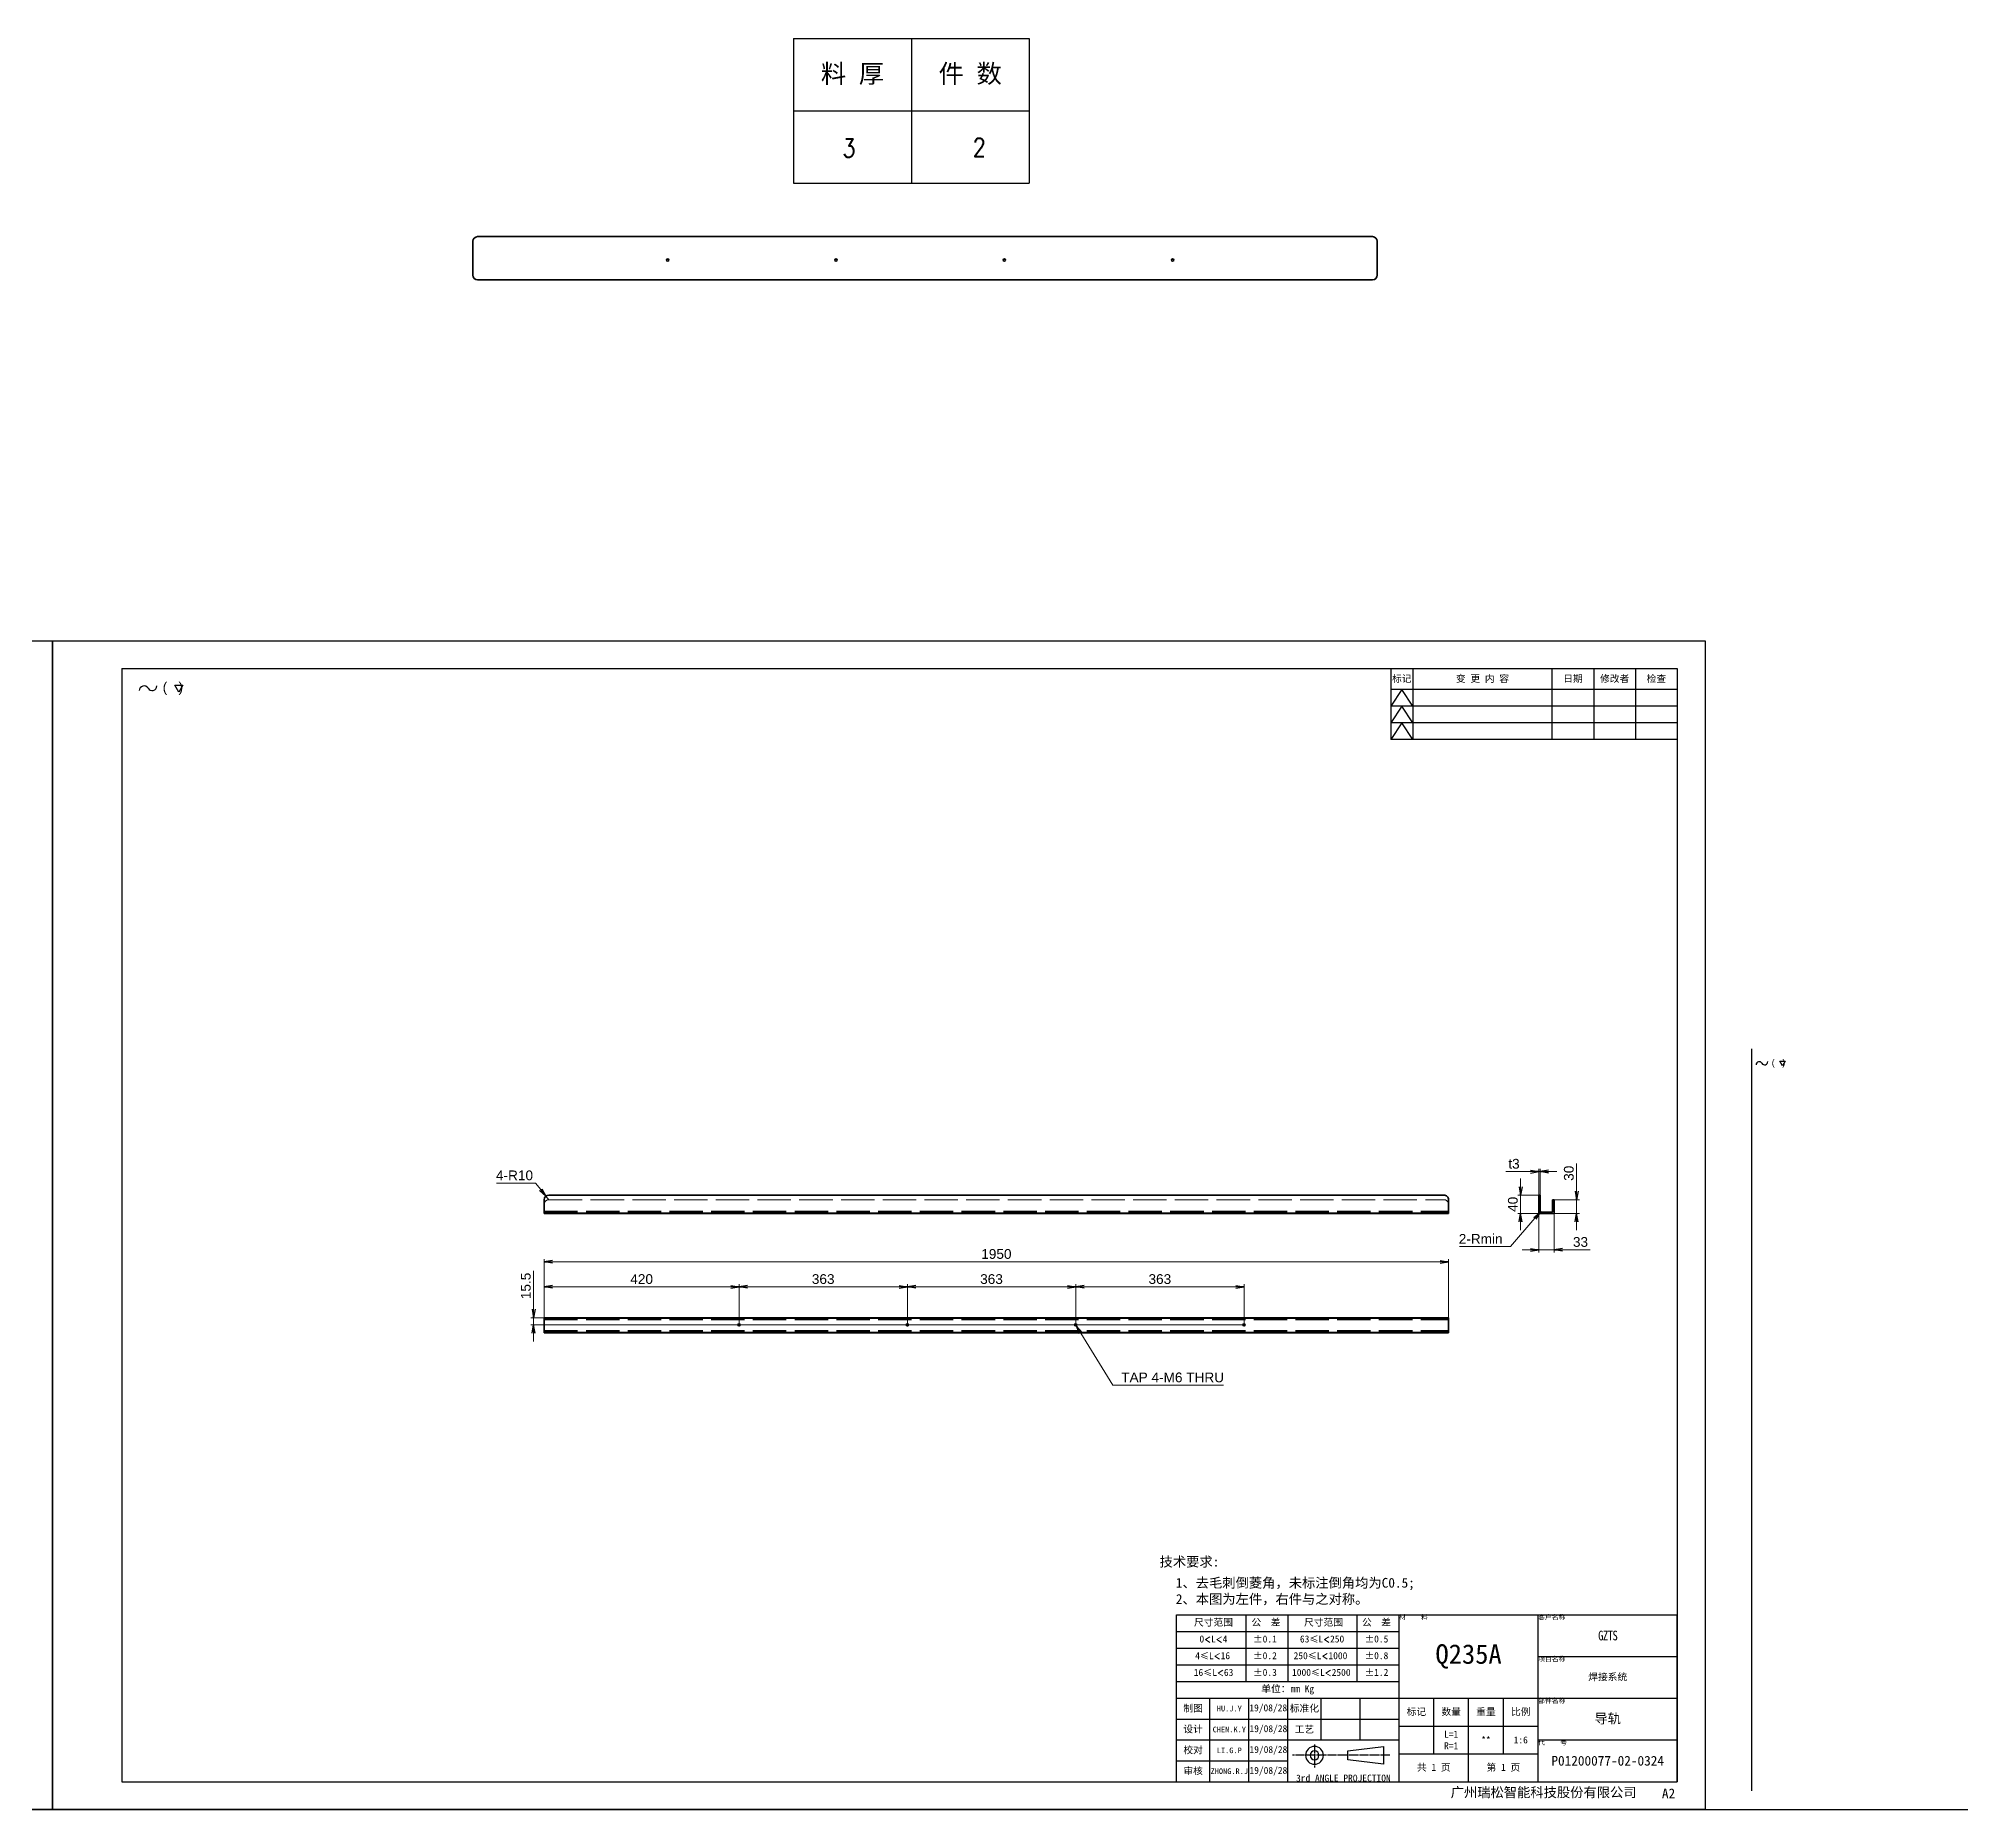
# Model space of a CAD drawing. Header units: millimetres. Extents: x -1727 to 307483, y -92648 to 6637.
# Drawn here: x 30799 to 34946, y 2062 to 5880 of the extents above; entities that cross this region are included whole.
import ezdxf
from ezdxf.enums import TextEntityAlignment as Align

# ---------------------------------------------------------------- set-up
doc = ezdxf.new("R2010")
doc.units = ezdxf.units.MM
for name, pattern in [('CENTER-HOKUTO', [23, 20, -1, 1, -1]), ('DASHDOT', [18.5, 12, -3, 0.5, -3]), ('DASHED', [15, 12, -3]), ('HIDDEN-HOKUTO', [3.8, 2.5, -1.3])]:
    doc.linetypes.add(name, pattern=pattern)
doc.layers.add('A3', color=7, linetype='Continuous', plot=False)
for name, color, linetype in [('AM_7', 2, 'CENTER-HOKUTO'), ('AM_HID', 1, 'HIDDEN-HOKUTO'), ('AM_VIS', 7, 'Continuous'), ('TITLE_FRAME', 7, 'Continuous'), ('WORD_DIM', 253, 'Continuous')]:
    doc.layers.add(name, color=color, linetype=linetype)
doc.layers.add('SOLID LINE', color=7, linetype='Continuous', lineweight=30)
doc.styles.add('DIM', font='txt.shx', dxfattribs={"width": 0.8, "bigfont": 'bigfont.shx'})
doc.styles.get("Standard").update_dxf_attribs({"font": 'arial.ttf'})
doc.dimstyles.new('STANDARD1-6', dxfattribs={"dimscale": 6, "dimtxt": 3.5, "dimasz": 3, "dimexe": 1, "dimexo": 0, "dimgap": 1, "dimtad": 3, "dimdsep": 46, "dimtxsty": 'Standard', "dimblk1": 'OPEN', "dimblk2": 'OPEN', "dimsah": 1, "dimcen": 0, "dimclrd": 256, "dimclre": 256, "dimclrt": 3, "dimazin": 2, "dimtfac": 1, "dimtmove": 0, "dimatfit": 3, "dimldrblk": 'OPEN', "dimfxl": 0, "dimtolj": 1, "dimlwd": 13, "dimlwe": 13, "dimarcsym": 0})
doc.dimstyles.new('STANDARD1-6$3', dxfattribs={"dimscale": 6, "dimtxt": 3.5, "dimasz": 3, "dimexe": 1, "dimexo": 0, "dimgap": 1, "dimtad": 3, "dimtih": 1, "dimtoh": 1, "dimdsep": 46, "dimtxsty": 'Standard', "dimblk1": 'OPEN', "dimblk2": 'OPEN', "dimsah": 1, "dimcen": 0, "dimclrd": 256, "dimclre": 256, "dimclrt": 3, "dimazin": 2, "dimtfac": 1, "dimtmove": 0, "dimatfit": 3, "dimldrblk": 'OPEN', "dimfxl": 0, "dimtolj": 1, "dimlwd": 13, "dimlwe": 13, "dimarcsym": 0})
doc.dimstyles.new('STANDARD1-6$4', dxfattribs={"dimscale": 6, "dimtxt": 3.5, "dimasz": 3, "dimexe": 1, "dimexo": 0, "dimgap": 1, "dimtad": 3, "dimtoh": 1, "dimdsep": 46, "dimtxsty": 'Standard', "dimblk1": 'OPEN', "dimblk2": 'OPEN', "dimsah": 1, "dimcen": 0, "dimclrd": 256, "dimclre": 256, "dimclrt": 3, "dimazin": 2, "dimtfac": 1, "dimtmove": 0, "dimatfit": 3, "dimldrblk": 'OPEN', "dimfxl": 0, "dimtolj": 1, "dimlwd": 13, "dimlwe": 13, "dimarcsym": 0})

# ---------------------------------------------------------------- blocks, each defined once
blk = doc.blocks.new('shiage0')
at = {"layer": 'WORD_DIM', "color": 3, "linetype": 'Continuous'}
for centre, start, end in [((1.69, 0), 30, 180), ((4.61, 1.69), 210, 0)]:
    blk.add_arc(centre, 1.69, start, end, dxfattribs=at)
blk = doc.blocks.new('12')
at = {"layer": 'TITLE_FRAME', "color": 3, "linetype": 'Continuous'}
blk.add_lwpolyline([(20.46, 3.03), (19.01, 5.53), (21.9, 5.53)], close=True, dxfattribs=at)
blk.add_blockref('shiage0', (6.23, 3.56), dxfattribs=at)
blk.add_text('(   )', height=3.5, dxfattribs=at).set_placement((14.64, 3.08))
blk = doc.blocks.new('_OPEN')
at = {"color": 0}
for p, q in [((-1, 0.17), (0, 0)), ((-1, -0.17), (0, 0)), ((0, 0), (-1, 0))]:
    blk.add_line(p, q, dxfattribs=at)
blk = doc.blocks.new('*D429')
at = {"layer": 'DEFPOINTS', "color": 0, "linetype": 'Continuous', "ltscale": 5, "transparency": 16777216}
for p in [(33839.6, 3242.6), (31889.6, 3122.2), (33839.6, 3122.2)]:
    blk.add_point(p, dxfattribs=at)
at = {"layer": 'WORD_DIM', "linetype": 'ByBlock', "lineweight": 13, "ltscale": 5, "transparency": 16777216}
for p, q in [((31889.6, 3122.2), (31889.6, 3248.6)), ((31907.6, 3242.6), (33821.6, 3242.6)), ((33839.6, 3122.2), (33839.6, 3248.6))]:
    blk.add_line(p, q, dxfattribs=at)
at = {"layer": 'WORD_DIM', "linetype": 'Continuous', "lineweight": 13, "ltscale": 5, "transparency": 16777216, "xscale": 18, "yscale": 18, "zscale": 18, "rotation": 180}
blk.add_blockref('_OPEN', (31889.6, 3242.6), dxfattribs=at)
at = {"layer": 'WORD_DIM', "linetype": 'Continuous', "lineweight": 13, "ltscale": 5, "transparency": 16777216, "xscale": 18, "yscale": 18, "zscale": 18}
blk.add_blockref('_OPEN', (33839.6, 3242.6), dxfattribs=at)
at = {"layer": 'WORD_DIM', "color": 3, "linetype": 'Continuous', "ltscale": 5, "transparency": 16777216, "insert": (32864.6, 3259.4), "char_height": 21, "attachment_point": 5}
blk.add_mtext('\\A1;1950', dxfattribs=at)
blk = doc.blocks.new('*D430')
at = {"layer": 'DEFPOINTS', "color": 0, "linetype": 'Continuous', "ltscale": 5, "transparency": 16777216}
for p in [(32309.6, 3188.6), (31889.6, 3122.2), (32309.6, 3109.9)]:
    blk.add_point(p, dxfattribs=at)
at = {"layer": 'WORD_DIM', "linetype": 'ByBlock', "lineweight": 13, "ltscale": 5, "transparency": 16777216}
for p, q in [((31889.6, 3122.2), (31889.6, 3194.6)), ((32309.6, 3109.9), (32309.6, 3194.6)), ((31907.6, 3188.6), (32291.6, 3188.6))]:
    blk.add_line(p, q, dxfattribs=at)
at = {"layer": 'WORD_DIM', "linetype": 'Continuous', "lineweight": 13, "ltscale": 5, "transparency": 16777216, "xscale": 18, "yscale": 18, "zscale": 18, "rotation": 180}
blk.add_blockref('_OPEN', (31889.6, 3188.6), dxfattribs=at)
at = {"layer": 'WORD_DIM', "linetype": 'Continuous', "lineweight": 13, "ltscale": 5, "transparency": 16777216, "xscale": 18, "yscale": 18, "zscale": 18}
blk.add_blockref('_OPEN', (32309.6, 3188.6), dxfattribs=at)
at = {"layer": 'WORD_DIM', "color": 3, "linetype": 'Continuous', "ltscale": 5, "transparency": 16777216, "insert": (32099.6, 3205.3), "char_height": 21, "attachment_point": 5}
blk.add_mtext('\\A1;420', dxfattribs=at)
blk = doc.blocks.new('*D431')
at = {"layer": 'DEFPOINTS', "color": 0, "linetype": 'Continuous', "ltscale": 5, "transparency": 16777216}
for p in [(32672.6, 3188.6), (32309.6, 3109.9), (32672.6, 3109.9)]:
    blk.add_point(p, dxfattribs=at)
at = {"layer": 'WORD_DIM', "linetype": 'ByBlock', "lineweight": 13, "ltscale": 5, "transparency": 16777216}
for p, q in [((32309.6, 3109.9), (32309.6, 3194.6)), ((32672.6, 3109.9), (32672.6, 3194.6)), ((32327.6, 3188.6), (32654.6, 3188.6))]:
    blk.add_line(p, q, dxfattribs=at)
at = {"layer": 'WORD_DIM', "linetype": 'Continuous', "lineweight": 13, "ltscale": 5, "transparency": 16777216, "xscale": 18, "yscale": 18, "zscale": 18, "rotation": 180}
blk.add_blockref('_OPEN', (32309.6, 3188.6), dxfattribs=at)
at = {"layer": 'WORD_DIM', "linetype": 'Continuous', "lineweight": 13, "ltscale": 5, "transparency": 16777216, "xscale": 18, "yscale": 18, "zscale": 18}
blk.add_blockref('_OPEN', (32672.6, 3188.6), dxfattribs=at)
at = {"layer": 'WORD_DIM', "color": 3, "linetype": 'Continuous', "ltscale": 5, "transparency": 16777216, "insert": (32491.1, 3205.3), "char_height": 21, "attachment_point": 5}
blk.add_mtext('\\A1;363', dxfattribs=at)
blk = doc.blocks.new('*D432')
at = {"layer": 'DEFPOINTS', "color": 0, "linetype": 'Continuous', "ltscale": 5, "transparency": 16777216}
for p in [(33035.6, 3188.6), (32672.6, 3109.9), (33035.6, 3109.9)]:
    blk.add_point(p, dxfattribs=at)
at = {"layer": 'WORD_DIM', "linetype": 'ByBlock', "lineweight": 13, "ltscale": 5, "transparency": 16777216}
for p, q in [((32672.6, 3109.9), (32672.6, 3194.6)), ((33035.6, 3109.9), (33035.6, 3194.6)), ((32690.6, 3188.6), (33017.6, 3188.6))]:
    blk.add_line(p, q, dxfattribs=at)
at = {"layer": 'WORD_DIM', "linetype": 'Continuous', "lineweight": 13, "ltscale": 5, "transparency": 16777216, "xscale": 18, "yscale": 18, "zscale": 18, "rotation": 180}
blk.add_blockref('_OPEN', (32672.6, 3188.6), dxfattribs=at)
at = {"layer": 'WORD_DIM', "linetype": 'Continuous', "lineweight": 13, "ltscale": 5, "transparency": 16777216, "xscale": 18, "yscale": 18, "zscale": 18}
blk.add_blockref('_OPEN', (33035.6, 3188.6), dxfattribs=at)
at = {"layer": 'WORD_DIM', "color": 3, "linetype": 'Continuous', "ltscale": 5, "transparency": 16777216, "insert": (32854.1, 3205.3), "char_height": 21, "attachment_point": 5}
blk.add_mtext('\\A1;363', dxfattribs=at)
blk = doc.blocks.new('*D433')
at = {"layer": 'DEFPOINTS', "color": 0, "linetype": 'Continuous', "ltscale": 5, "transparency": 16777216}
for p in [(33398.6, 3188.6), (33035.6, 3109.9), (33398.6, 3109.9)]:
    blk.add_point(p, dxfattribs=at)
at = {"layer": 'WORD_DIM', "linetype": 'ByBlock', "lineweight": 13, "ltscale": 5, "transparency": 16777216}
for p, q in [((33035.6, 3109.9), (33035.6, 3194.6)), ((33398.6, 3109.9), (33398.6, 3194.6)), ((33053.6, 3188.6), (33380.6, 3188.6))]:
    blk.add_line(p, q, dxfattribs=at)
at = {"layer": 'WORD_DIM', "linetype": 'Continuous', "lineweight": 13, "ltscale": 5, "transparency": 16777216, "xscale": 18, "yscale": 18, "zscale": 18, "rotation": 180}
blk.add_blockref('_OPEN', (33035.6, 3188.6), dxfattribs=at)
at = {"layer": 'WORD_DIM', "linetype": 'Continuous', "lineweight": 13, "ltscale": 5, "transparency": 16777216, "xscale": 18, "yscale": 18, "zscale": 18}
blk.add_blockref('_OPEN', (33398.6, 3188.6), dxfattribs=at)
at = {"layer": 'WORD_DIM', "color": 3, "linetype": 'Continuous', "ltscale": 5, "transparency": 16777216, "insert": (33217.1, 3205.3), "char_height": 21, "attachment_point": 5}
blk.add_mtext('\\A1;363', dxfattribs=at)
blk = doc.blocks.new('*D434')
at = {"layer": 'DEFPOINTS', "color": 0, "linetype": 'Continuous', "ltscale": 5, "transparency": 16777216}
for p in [(31866.7, 3122.2), (31889.6, 3122.2), (33395.4, 3106.7)]:
    blk.add_point(p, dxfattribs=at)
at = {"layer": 'WORD_DIM', "linetype": 'ByBlock', "lineweight": 13, "ltscale": 5, "transparency": 16777216}
for p, q in [((31866.7, 3140.2), (31866.7, 3222.9)), ((31889.6, 3122.2), (31860.7, 3122.2)), ((31866.7, 3106.7), (31866.7, 3122.2)), ((33395.4, 3106.7), (31860.7, 3106.7)), ((31866.7, 3088.7), (31866.7, 3070.7))]:
    blk.add_line(p, q, dxfattribs=at)
at = {"layer": 'WORD_DIM', "linetype": 'Continuous', "lineweight": 13, "ltscale": 5, "transparency": 16777216, "xscale": 18, "yscale": 18, "zscale": 18}
for p, rotation in [((31866.7, 3122.2), 270), ((31866.7, 3106.7), 90)]:
    blk.add_blockref('_OPEN', p, dxfattribs=dict(at, rotation=rotation))
at = {"layer": 'WORD_DIM', "color": 3, "linetype": 'Continuous', "ltscale": 5, "transparency": 16777216, "insert": (31849.9, 3190.6), "char_height": 21, "attachment_point": 5, "rotation": 90}
blk.add_mtext('\\A1;15.5', dxfattribs=at)
blk = doc.blocks.new('*D435')
at = {"layer": 'DEFPOINTS', "color": 0, "linetype": 'Continuous', "ltscale": 5, "transparency": 16777216}
for p in [(34034.1, 3353.5), (34067.1, 3355.4), (34067.1, 3268.6)]:
    blk.add_point(p, dxfattribs=at)
at = {"layer": 'WORD_DIM', "linetype": 'ByBlock', "lineweight": 13, "ltscale": 5, "transparency": 16777216}
for p, q in [((34034.1, 3353.5), (34034.1, 3262.6)), ((34067.1, 3355.4), (34067.1, 3262.6)), ((34016.1, 3268.6), (33998.1, 3268.6)), ((34034.1, 3268.6), (34067.1, 3268.6)), ((34085.1, 3268.6), (34145.2, 3268.6))]:
    blk.add_line(p, q, dxfattribs=at)
at = {"layer": 'WORD_DIM', "linetype": 'Continuous', "lineweight": 13, "ltscale": 5, "transparency": 16777216, "xscale": 18, "yscale": 18, "zscale": 18}
blk.add_blockref('_OPEN', (34034.1, 3268.6), dxfattribs=at)
at = {"layer": 'WORD_DIM', "linetype": 'Continuous', "lineweight": 13, "ltscale": 5, "transparency": 16777216, "xscale": 18, "yscale": 18, "zscale": 18, "rotation": 180}
blk.add_blockref('_OPEN', (34067.1, 3268.6), dxfattribs=at)
at = {"layer": 'WORD_DIM', "color": 3, "linetype": 'Continuous', "ltscale": 5, "transparency": 16777216, "insert": (34124.2, 3285.3), "char_height": 21, "attachment_point": 5}
blk.add_mtext('\\A1;33', dxfattribs=at)
blk = doc.blocks.new('*D436')
at = {"layer": 'DEFPOINTS', "color": 0, "linetype": 'Continuous', "ltscale": 5, "transparency": 16777216}
for p in [(34067.1, 3376.6), (34115.9, 3376.6), (34061, 3346.6)]:
    blk.add_point(p, dxfattribs=at)
at = {"layer": 'WORD_DIM', "linetype": 'ByBlock', "lineweight": 13, "ltscale": 5, "transparency": 16777216}
for p, q in [((34115.9, 3394.6), (34115.9, 3454.5)), ((34067.1, 3376.6), (34121.9, 3376.6)), ((34115.9, 3346.6), (34115.9, 3376.6)), ((34061, 3346.6), (34121.9, 3346.6)), ((34115.9, 3328.6), (34115.9, 3310.6))]:
    blk.add_line(p, q, dxfattribs=at)
at = {"layer": 'WORD_DIM', "linetype": 'Continuous', "lineweight": 13, "ltscale": 5, "transparency": 16777216, "xscale": 18, "yscale": 18, "zscale": 18}
for p, rotation in [((34115.9, 3376.6), 270), ((34115.9, 3346.6), 90)]:
    blk.add_blockref('_OPEN', p, dxfattribs=dict(at, rotation=rotation))
at = {"layer": 'WORD_DIM', "color": 3, "linetype": 'Continuous', "ltscale": 5, "transparency": 16777216, "insert": (34099.1, 3433.6), "char_height": 21, "attachment_point": 5, "rotation": 90}
blk.add_mtext('\\A1;30', dxfattribs=at)
blk = doc.blocks.new('*D437')
at = {"layer": 'DEFPOINTS', "color": 0, "linetype": 'Continuous', "ltscale": 5, "transparency": 16777216}
for p in [(33995.1, 3386.6), (34037.1, 3386.6), (34040.3, 3346.6)]:
    blk.add_point(p, dxfattribs=at)
at = {"layer": 'WORD_DIM', "linetype": 'ByBlock', "lineweight": 13, "ltscale": 5, "transparency": 16777216}
for p, q in [((33995.1, 3404.6), (33995.1, 3422.6)), ((34037.1, 3386.6), (33989.1, 3386.6)), ((33995.1, 3346.6), (33995.1, 3386.6)), ((34040.3, 3346.6), (33989.1, 3346.6)), ((33995.1, 3328.6), (33995.1, 3310.6))]:
    blk.add_line(p, q, dxfattribs=at)
at = {"layer": 'WORD_DIM', "linetype": 'Continuous', "lineweight": 13, "ltscale": 5, "transparency": 16777216, "xscale": 18, "yscale": 18, "zscale": 18}
for p, rotation in [((33995.1, 3386.6), 270), ((33995.1, 3346.6), 90)]:
    blk.add_blockref('_OPEN', p, dxfattribs=dict(at, rotation=rotation))
at = {"layer": 'WORD_DIM', "color": 3, "linetype": 'Continuous', "ltscale": 5, "transparency": 16777216, "insert": (33978.4, 3366.6), "char_height": 21, "attachment_point": 5, "rotation": 90}
blk.add_mtext('\\A1;40', dxfattribs=at)
blk = doc.blocks.new('*D438')
at = {"layer": 'DEFPOINTS', "color": 0, "linetype": 'Continuous', "ltscale": 5, "transparency": 16777216}
for p in [(34037.8, 3350), (34039.1, 3351.6)]:
    blk.add_point(p, dxfattribs=at)
at = {"layer": 'WORD_DIM', "linetype": 'ByBlock', "lineweight": 13, "ltscale": 5, "transparency": 16777216}
for p, q in [((33973.4, 3275.6), (34026, 3336.4)), ((34039.1, 3351.6), (34037.8, 3350)), ((33863.1, 3275.6), (33973.4, 3275.6))]:
    blk.add_line(p, q, dxfattribs=at)
at = {"layer": 'WORD_DIM', "linetype": 'Continuous', "lineweight": 13, "ltscale": 5, "transparency": 16777216, "xscale": 18, "yscale": 18, "zscale": 18, "rotation": 49.13611662133243}
blk.add_blockref('_OPEN', (34037.8, 3350), dxfattribs=at)
at = {"layer": 'WORD_DIM', "color": 3, "linetype": 'Continuous', "ltscale": 5, "transparency": 16777216, "insert": (33908.9, 3292.1), "char_height": 21, "attachment_point": 5}
blk.add_mtext('\\A1;2-Rmin', dxfattribs=at)
blk = doc.blocks.new('*D439')
at = {"layer": 'DEFPOINTS', "color": 0, "linetype": 'Continuous', "ltscale": 5, "transparency": 16777216}
for p in [(34034.1, 3437.1), (34034.1, 3386.6), (34037.1, 3386.6)]:
    blk.add_point(p, dxfattribs=at)
at = {"layer": 'WORD_DIM', "linetype": 'ByBlock', "lineweight": 13, "ltscale": 5, "transparency": 16777216}
for p, q in [((34034.1, 3386.6), (34034.1, 3443.1)), ((34037.1, 3386.6), (34037.1, 3443.1)), ((34016.1, 3437.1), (33963.5, 3437.1)), ((34037.1, 3437.1), (34034.1, 3437.1)), ((34055.1, 3437.1), (34073.1, 3437.1))]:
    blk.add_line(p, q, dxfattribs=at)
at = {"layer": 'WORD_DIM', "linetype": 'Continuous', "lineweight": 13, "ltscale": 5, "transparency": 16777216, "xscale": 18, "yscale": 18, "zscale": 18}
blk.add_blockref('_OPEN', (34034.1, 3437.1), dxfattribs=at)
at = {"layer": 'WORD_DIM', "linetype": 'Continuous', "lineweight": 13, "ltscale": 5, "transparency": 16777216, "xscale": 18, "yscale": 18, "zscale": 18, "rotation": 180}
blk.add_blockref('_OPEN', (34037.1, 3437.1), dxfattribs=at)
at = {"layer": 'WORD_DIM', "color": 3, "linetype": 'Continuous', "ltscale": 5, "transparency": 16777216, "insert": (33980.8, 3453.9), "char_height": 21, "attachment_point": 5}
blk.add_mtext('\\A1;t3', dxfattribs=at)
blk = doc.blocks.new('*D440')
at = {"layer": 'DEFPOINTS', "color": 0, "linetype": 'Continuous', "ltscale": 5, "transparency": 16777216}
for p in [(31893.3, 3384.3), (31899.6, 3376.6)]:
    blk.add_point(p, dxfattribs=at)
at = {"layer": 'WORD_DIM', "linetype": 'ByBlock', "lineweight": 13, "ltscale": 5, "transparency": 16777216}
for p, q in [((31786.3, 3412.1), (31870.5, 3412.1)), ((31870.5, 3412.1), (31881.9, 3398.2)), ((31899.6, 3376.6), (31893.3, 3384.3))]:
    blk.add_line(p, q, dxfattribs=at)
at = {"layer": 'WORD_DIM', "linetype": 'Continuous', "lineweight": 13, "ltscale": 5, "transparency": 16777216, "xscale": 18, "yscale": 18, "zscale": 18, "rotation": 309.3141497884891}
blk.add_blockref('_OPEN', (31893.3, 3384.3), dxfattribs=at)
at = {"layer": 'WORD_DIM', "color": 3, "linetype": 'Continuous', "ltscale": 5, "transparency": 16777216, "insert": (31825.4, 3428.9), "char_height": 21, "attachment_point": 5}
blk.add_mtext('\\A1;4-R10', dxfattribs=at)
blk = doc.blocks.new('*D442')
at = {"layer": 'DEFPOINTS', "color": 0, "linetype": 'Continuous', "ltscale": 5, "transparency": 16777216}
for p in [(33034, 3109.3), (33037.2, 3104.1)]:
    blk.add_point(p, dxfattribs=at)
at = {"layer": 'WORD_DIM', "lineweight": 13, "ltscale": 5, "transparency": 16777216}
for p, q in [((33115.6, 2976.5), (33046.6, 3088.8)), ((33354, 2976.5), (33115.6, 2976.5))]:
    blk.add_line(p, q, dxfattribs=at)
at = {"layer": 'WORD_DIM', "linetype": 'Continuous', "lineweight": 13, "ltscale": 5, "transparency": 16777216, "xscale": 18, "yscale": 18, "zscale": 18, "rotation": 121.5730656322701}
blk.add_blockref('_OPEN', (33037.2, 3104.1), dxfattribs=at)
at = {"layer": 'WORD_DIM', "color": 3, "linetype": 'Continuous', "ltscale": 5, "transparency": 16777216, "insert": (33244.7, 2993.3), "char_height": 21, "attachment_point": 5}
blk.add_mtext('\\A1;TAP 4-M6 THRU', dxfattribs=at)
blk = doc.blocks.new('*T16')
at = {"color": 0, "linetype": 'ByBlock', "lineweight": -2, "transparency": 16777216}
for p, q in [((0, 0), (127, 0)), ((0, 0), (0, -78)), ((63.5, 0), (63.5, -78)), ((127, 0), (127, -78)), ((0, -39), (127, -39)), ((0, -78), (127, -78))]:
    blk.add_line(p, q, dxfattribs=at)
at = {"color": 0, "transparency": 16777216, "char_height": 10, "width": 60.5, "attachment_point": 5}
for s, insert in [('{\\fSimSun|b0|i0|c134|p2;料 厚}', (31.75, -19.5)), ('{\\fSimSun|b0|i0|c134|p2;件 数}', (95.25, -19.5))]:
    blk.add_mtext(s, dxfattribs=dict(at, insert=insert))
blk = doc.blocks.new('拆图参数')
blk.add_blockref('*T16', (-63.5, 78))
at = {"style": 'DIM', "width": 0.8}
blk.add_attdef('6', text='', height=10, dxfattribs=at).set_placement((-37.1, 18.9), align=Align.MIDDLE_LEFT)
blk.add_attdef('1', text='', height=10, dxfattribs=at).set_placement((36.6, 19.3), align=Align.MIDDLE_CENTER)

msp = doc.modelspace()

# ---------------------------------------------------------------- linework, layer by layer
msp.add_line((948.78877, 2061.71112), (37575.47155, 2061.71112))
at = {"layer": 'A3', "linetype": 'Continuous'}
for points in [[(27264.85193, 4581.71089), (30828.85193, 4581.71089), (30828.85193, 2061.71089), (27264.85193, 2061.71089)], [(30828.85193, 4581.71089), (34392.85193, 4581.71089), (34392.85193, 2061.71089), (30828.85193, 2061.71089)]]:
    msp.add_lwpolyline(points, close=True, dxfattribs=at)
at = {"layer": 'AM_7', "linetype": 'DASHDOT', "lineweight": 13, "ltscale": 6}
for p, q in [((34033.82945, 3376.55405), (34037.42906, 3376.55405)), ((34063.82945, 3366.55405), (34067.42906, 3366.55405)), ((32309.60655, 3349.8541), (32309.60655, 3346.2535)), ((32672.60655, 3349.8541), (32672.60655, 3346.2535)), ((33035.60655, 3349.8541), (33035.60655, 3346.2535)), ((33398.60655, 3349.8541), (33398.60655, 3346.2535)), ((34049.62925, 3349.8541), (34049.62925, 3346.2535)), ((31899.60655, 3122.50005), (31899.60655, 3118.89945)), ((33829.60655, 3122.50005), (33829.60655, 3118.89945)), ((31899.60655, 3092.50005), (31899.60655, 3088.89945)), ((32312.80259, 3106.7), (32306.4105, 3106.7)), ((32309.60655, 3109.89605), (32309.60655, 3103.50396)), ((32675.80259, 3106.7), (32669.4105, 3106.7)), ((32672.60655, 3109.89605), (32672.60655, 3103.50396)), ((33038.80259, 3106.7), (33032.4105, 3106.7)), ((33035.60655, 3109.89605), (33035.60655, 3103.50396)), ((33401.80259, 3106.7), (33395.4105, 3106.7)), ((33398.60655, 3109.89605), (33398.60655, 3103.50396)), ((33829.60655, 3092.50005), (33829.60655, 3088.89945))]:
    msp.add_line(p, q, dxfattribs=at)
at = {"layer": 'AM_7', "color": 2, "linetype": 'CENTER-HOKUTO'}
for p, q in [((33550.65884, 2202.2214), (33550.65884, 2152.6086)), ((33713.29244, 2178.6054), (33503.24444, 2178.6054))]:
    msp.add_line(p, q, dxfattribs=at)
at = {"layer": 'AM_HID', "linetype": 'DASHED', "lineweight": 13, "ltscale": 6}
for p, q in [((31899.60655, 3376.55405), (33829.60655, 3376.55405)), ((34034.12925, 3376.55405), (34037.12925, 3376.55405)), ((34064.12925, 3366.55405), (34067.12925, 3366.55405)), ((31889.60655, 3351.55405), (33839.60655, 3351.55405)), ((31889.60655, 3351.55405), (33839.60655, 3351.55405)), ((31889.60655, 3349.55405), (33839.60655, 3349.55405)), ((31889.60655, 3348.55405), (33839.60655, 3348.55405)), ((32307.14805, 3349.55405), (32307.14805, 3346.55405)), ((32312.06504, 3349.55405), (32312.06504, 3346.55405)), ((32670.14805, 3349.55405), (32670.14805, 3346.55405)), ((32675.06504, 3349.55405), (32675.06504, 3346.55405)), ((33033.14805, 3349.55405), (33033.14805, 3346.55405)), ((33038.06504, 3349.55405), (33038.06504, 3346.55405)), ((33396.14805, 3349.55405), (33396.14805, 3346.55405)), ((33401.06504, 3349.55405), (33401.06504, 3346.55405)), ((34047.17075, 3349.55405), (34047.17075, 3346.55405)), ((34047.17075, 3349.55405), (34047.17075, 3346.55405)), ((34047.17075, 3349.55405), (34047.17075, 3346.55405)), ((34047.17075, 3349.55405), (34047.17075, 3346.55405)), ((34052.08775, 3349.55405), (34052.08775, 3346.55405)), ((34052.08775, 3349.55405), (34052.08775, 3346.55405)), ((34052.08775, 3349.55405), (34052.08775, 3346.55405)), ((34052.08775, 3349.55405), (34052.08775, 3346.55405)), ((31889.60655, 3119.2), (33839.60655, 3119.2)), ((31889.60655, 3117.2), (33839.60655, 3117.2)), ((31899.60655, 3122.2), (31899.60655, 3119.2)), ((33829.60655, 3122.2), (33829.60655, 3119.2)), ((31889.60655, 3094.2), (33839.60655, 3094.2)), ((31889.60655, 3092.2), (33839.60655, 3092.2)), ((31899.60655, 3092.2), (31899.60655, 3089.2)), ((33829.60655, 3092.2), (33829.60655, 3089.2))]:
    msp.add_line(p, q, dxfattribs=at)
for centre, start, end in [((31899.60655, 3366.55405), 90.0000025, 179.99999499), ((33829.60655, 3366.55405), 0.11578571, 90.0000025)]:
    msp.add_arc(centre, 10, start, end, dxfattribs=at)
at = {"layer": 'AM_VIS', "color": 7, "lineweight": 35, "ltscale": 6}
for p, q in [((31735.72277, 5415.94694), (31735.72277, 5442.94694)), ((31745.72277, 5452.94694), (33675.72277, 5452.94694)), ((33685.72277, 5415.94694), (33685.72277, 5442.94694)), ((31735.72277, 5386.94694), (31735.72277, 5415.94694)), ((33685.72277, 5415.94694), (33685.72277, 5386.94694)), ((31735.72277, 5369.94694), (31735.72277, 5386.94694)), ((31745.72277, 5359.94694), (33675.72277, 5359.94694)), ((33685.72277, 5369.94694), (33685.72277, 5386.94694)), ((31889.60655, 3376.55405), (31889.60655, 3348.55405)), ((31899.60655, 3386.55405), (33829.60655, 3386.55405)), ((33839.60655, 3348.55405), (33839.60655, 3376.55405)), ((34034.12925, 3376.55405), (34034.12925, 3386.55405)), ((34034.12925, 3386.55405), (34037.12925, 3386.55405)), ((34034.12925, 3348.55405), (34034.12925, 3376.55405)), ((34037.12925, 3376.55405), (34037.12925, 3386.55405)), ((34037.12925, 3351.55405), (34037.12925, 3376.55405)), ((34064.12925, 3366.55405), (34064.12925, 3376.55405)), ((34064.12925, 3376.55405), (34067.12925, 3376.55405)), ((34064.12925, 3351.55405), (34064.12925, 3366.55405)), ((34067.12925, 3366.55405), (34067.12925, 3376.55405)), ((34067.12925, 3348.55405), (34067.12925, 3366.55405)), ((31889.60655, 3346.55405), (31889.60655, 3348.55405)), ((31889.60655, 3346.55405), (33839.60655, 3346.55405)), ((33839.60655, 3346.55405), (33839.60655, 3348.55405)), ((34036.12925, 3346.55405), (34065.12925, 3346.55405)), ((34039.12925, 3349.55405), (34062.12925, 3349.55405)), ((31889.60655, 3120.2), (31889.60655, 3122.2)), ((31889.60655, 3122.2), (33839.60655, 3122.2)), ((31889.60655, 3091.2), (31889.60655, 3120.2)), ((33839.60655, 3120.2), (33839.60655, 3122.2)), ((33839.60655, 3120.2), (33839.60655, 3091.2)), ((31889.60655, 3089.2), (31889.60655, 3091.2)), ((31889.60655, 3089.2), (33839.60655, 3089.2)), ((33839.60655, 3089.2), (33839.60655, 3091.2))]:
    msp.add_line(p, q, dxfattribs=at)
at = {"layer": 'AM_VIS', "linetype": 'Continuous'}
for p, q in [((30978.85193, 4521.71089), (30978.85193, 2121.71089)), ((30978.85193, 4521.71089), (34332.85193, 4521.71089)), ((34332.85193, 4521.71089), (34332.85193, 2121.71089)), ((34492.85193, 3701.71089), (34492.85193, 2101.71089)), ((30978.85193, 2121.71089), (34332.85193, 2121.71089))]:
    msp.add_line(p, q, dxfattribs=at)
at = {"layer": 'AM_VIS', "color": 7, "lineweight": 13, "ltscale": 6}
for p, q in [((34034.12925, 3376.55405), (34037.12925, 3376.55405)), ((34064.12925, 3366.55405), (34067.12925, 3366.55405)), ((31889.60655, 3348.55405), (33839.60655, 3348.55405)), ((31889.60655, 3120.2), (33839.60655, 3120.2)), ((31889.60655, 3091.2), (33839.60655, 3091.2))]:
    msp.add_line(p, q, dxfattribs=at)
at = {"layer": 'AM_VIS', "color": 7, "lineweight": 35, "ltscale": 6}
for centre in [(32155.72277, 5402.44694), (32518.72277, 5402.44694), (32881.72277, 5402.44694), (33244.72277, 5402.44694), (32309.60655, 3106.7), (32672.60655, 3106.7), (33035.60655, 3106.7), (33398.60655, 3106.7)]:
    msp.add_circle(centre, 2.4585, dxfattribs=at)
for centre, radius, start, end in [((31745.72277, 5442.94694), 10, 90, 180), ((33675.72277, 5442.94694), 10, 0, 90), ((31745.72277, 5369.94694), 10, 180, 270), ((33675.72277, 5369.94694), 10, 270, 0), ((31899.60655, 3376.55405), 10, 90.0000025, 179.99999499), ((33829.60655, 3376.55405), 10, 360, 90.0000025), ((33829.60655, 3366.55405), 10, 0, 0.11578571), ((34036.12925, 3348.55405), 2, 179.99999499, 269.9999975), ((34039.12925, 3351.55405), 2, 180.00000501, 269.9999975), ((34062.12925, 3351.55405), 2, 269.9999975, 0), ((34065.12925, 3348.55405), 2, 269.9999975, 0)]:
    msp.add_arc(centre, radius, start, end, dxfattribs=at)
at = {"layer": 'TITLE_FRAME', "linetype": 'Continuous'}
for p, q in [((33714.85193, 4521.71089), (33714.85193, 4368.71089)), ((33762.85193, 4521.71089), (33762.85193, 4368.71089)), ((34062.85193, 4368.71089), (34062.85193, 4521.71089)), ((34152.85193, 4521.71089), (34152.85193, 4368.71089)), ((34242.85193, 4521.71089), (34242.85193, 4368.71089)), ((34332.85193, 4476.71089), (33714.85193, 4476.71089)), ((33738.85193, 4476.71089), (33714.85193, 4440.71089)), ((34332.85193, 4440.71089), (33714.85193, 4440.71089)), ((33738.85193, 4440.71089), (33714.85193, 4404.71089)), ((33762.85193, 4440.71089), (33738.85193, 4476.71089)), ((33762.85193, 4404.71089), (33738.85193, 4440.71089)), ((34332.85193, 4404.71089), (33714.85193, 4404.71089)), ((33738.85193, 4404.71089), (33714.85193, 4368.71089)), ((33762.85193, 4368.71089), (33738.85193, 4404.71089)), ((34332.85193, 4368.71089), (33714.85193, 4368.71089)), ((33252.85193, 2481.71089), (34332.85193, 2481.71089)), ((33252.85193, 2121.71089), (33252.85193, 2481.71089)), ((33402.85193, 2481.71089), (33402.85193, 2337.71089)), ((33492.85193, 2481.71089), (33492.85193, 2337.71089)), ((33642.85193, 2337.71089), (33642.85193, 2481.71089)), ((33732.85193, 2121.71089), (33732.85193, 2481.71089)), ((34032.85193, 2121.71089), (34032.85193, 2481.71089)), ((34332.85193, 2121.71089), (34332.85193, 2481.71089)), ((33252.85193, 2445.71089), (33732.85193, 2445.71089)), ((33252.85193, 2409.71089), (33732.85193, 2409.71089)), ((33252.85193, 2373.71089), (33732.85193, 2373.71089)), ((34032.85193, 2391.71089), (34332.85193, 2391.71089)), ((33252.85193, 2337.71089), (33732.85193, 2337.71089)), ((33252.85193, 2301.71089), (34332.85193, 2301.71089)), ((33324.85193, 2121.71089), (33324.85193, 2301.71089)), ((33408.85193, 2121.71089), (33408.85193, 2301.71089)), ((33492.85193, 2121.71089), (33492.85193, 2301.71089)), ((33564.85193, 2211.71089), (33564.85193, 2301.71089)), ((33648.85193, 2211.71089), (33648.85193, 2301.71089)), ((33807.85193, 2181.71089), (33807.85193, 2301.71089)), ((33882.85193, 2121.71089), (33882.85193, 2301.71089)), ((33957.85193, 2181.71089), (33957.85193, 2301.71089)), ((33252.85193, 2256.71089), (33732.85193, 2256.71089)), ((33732.85193, 2241.71089), (34032.85193, 2241.71089)), ((33252.85193, 2211.71089), (33732.85193, 2211.71089)), ((34032.85193, 2211.71089), (34332.85193, 2211.71089)), ((33252.85193, 2166.71089), (33492.85193, 2166.71089)), ((33732.85193, 2181.71089), (34032.85193, 2181.71089)), ((33252.85193, 2121.71089), (34332.85193, 2121.71089)), ((33252.85193, 2121.71089), (34332.85193, 2121.71089))]:
    msp.add_line(p, q, dxfattribs=at)
at = {"layer": 'TITLE_FRAME', "color": 3, "linetype": 'Continuous'}
for p, q in [((33622.65884, 2188.2054), (33699.45884, 2197.8054)), ((33622.65884, 2169.0054), (33622.65884, 2188.2054)), ((33699.45884, 2159.4054), (33622.65884, 2169.0054)), ((33699.45884, 2197.8054), (33699.45884, 2159.4054))]:
    msp.add_line(p, q, dxfattribs=at)
for radius in [19.2, 9.6]:
    msp.add_arc((33550.65884, 2178.6054), radius, 0, 359.98938268, dxfattribs=at)

# ---------------------------------------------------------------- block references
at = {"xscale": 4, "yscale": 4, "zscale": 4}
msp.add_blockref('拆图参数', (32681.21854, 5568.25173), dxfattribs=at).add_auto_attribs({'1': '2', '6': '3'})
at = {"layer": 'WORD_DIM', "color": 4, "linetype": 'Continuous', "ltscale": 5}
for p, xscale, yscale, zscale in [((30978.85193, 4452.73266), 6, 6, 6), ((34478.00667, 3653.17226), 4, 4, 4)]:
    msp.add_blockref('12', p, dxfattribs=dict(at, xscale=xscale, yscale=yscale, zscale=zscale))

# ---------------------------------------------------------------- texts
at = {"layer": 'SOLID LINE', "ltscale": 0.5}
for s, insert, char_height, width, attachment_point in [('\\pt90;{\\fSimHei|b0|i0|c134|p2;\\C3;标记}', (33738.85193, 4499.21089), 15, 48, 5), ('\\pt90;{\\fSimHei|b0|i0|c134|p2;\\C3;变 更 内 容}', (33912.85193, 4499.21089), 15, 300, 5), ('\\pt90;{\\fSimHei|b0|i0|c134|p2;\\C3;日期}', (34107.85193, 4499.21089), 15, 90, 5), ('\\pt90;{\\fSimHei|b0|i0|c134|p2;\\C3;修改者}', (34197.85193, 4499.21089), 15, 90, 5), ('\\pt90;{\\fSimHei|b0|i0|c134|p2;\\C3;检查}', (34287.85193, 4499.21089), 15, 90, 5), ('\\pt126;{\\fSimHei|b0|i0|c134|p2;\\C3;技术要求:}', (33216.46848, 2606.54221), 21, 180.3631559, 1), ('\\pt126;{\\fSimHei|b0|i0|c134|p2;\\C3;\\P1、去毛刺倒菱角，未标注倒角均为C0.5;\\P2、本图为左件，右件与之对称。}', (33251.56442, 2596.09496), 21, 669.5456113, 1), ('\\pt90;{\\fSimHei|b0|i0|c134|p2;\\C3;尺寸范围}', (33290.77171, 2472.88451), 15, 271.809113, 1), ('\\pt90;{\\fSimHei|b0|i0|c134|p2;\\C3;公  差}', (33414.69415, 2472.88451), 15, 271.809113, 1), ('\\pt90;{\\fSimHei|b0|i0|c134|p2;\\C3;尺寸范围}', (33528.05642, 2472.88451), 15, 271.809113, 1), ('\\pt90;{\\fSimHei|b0|i0|c134|p2;\\C3;公  差}', (33653.0883, 2472.88451), 15, 271.809113, 1), ('{\\fSimHei|b0|i0|c134|p2;\\C3;材    料}', (33732.85193, 2481.71089), 10.5, 300, 1), ('\\pt63;{\\fSimHei|b0|i0|c134|p2;\\C3;客户名称}', (34032.85193, 2481.71089), 10.5, 300, 1), ('{\\fSimHei|b0|i0|c134|p2;\\W0.8;\\T0.9;\\C3;GZTS}', (34182.85193, 2436.71089), 21, 300, 5), ('\\pt90;{\\fSimHei|b0|i0|c134|p2;\\C3;0\\Fromans,bigfont|c134;\\H0.9583x;<\\fSimHei|b0|i0|c134|p2;\\H1.044x;L\\Fromans,bigfont|c134;\\H0.9583x;<\\fSimHei|b0|i0|c134|p2;\\H1.044x;4}', (33302.53512, 2436.88451), 15, 271.809113, 1), ('\\pt90;{\\fSimHei|b0|i0|c134|p2;\\C3;%%P0.1}', (33418.34598, 2436.88451), 15, 271.809113, 1), ('\\pt90;{\\fSimHei|b0|i0|c134|p2;\\C3;63\\H0.9583x;≤\\H1.044x;L\\Fromans,bigfont|c134;\\H0.9579x;<\\fSimHei|b0|i0|c134|p2;\\H1.044x;250}', (33519.15402, 2436.88451), 15, 271.809113, 1), ('\\pt90;{\\fSimHei|b0|i0|c134|p2;\\C3;%%P0.5}', (33658.76793, 2436.88451), 15, 271.809113, 1), ('\\pt252;{\\fSimHei|b0|i0|c134|p2;\\C3;Q235A}', (33882.85193, 2391.71089), 42, 300, 5), ('\\pt90;{\\fSimHei|b0|i0|c134|p2;\\C3;16\\H0.9583x;≤\\H1.044x;L\\Fromans,bigfont|c134;\\H0.9579x;<\\fSimHei|b0|i0|c134|p2;\\H1.044x;63}', (33290.24073, 2364.88451), 15, 271.809113, 1), ('\\pt90;{\\fSimHei|b0|i0|c134|p2;\\C3;4\\H0.9583x;≤\\H1.043x;L\\Fromans,bigfont|c134;\\H0.9588x;<\\fSimHei|b0|i0|c134|p2;\\H1.043x;16}', (33293.33102, 2400.88451), 15, 271.809113, 1), ('\\pt90;{\\fSimHei|b0|i0|c134|p2;\\C3;%%P0.2}', (33418.34598, 2400.88451), 15, 271.809113, 1), ('\\pt90;{\\fSimHei|b0|i0|c134|p2;\\C3;%%P0.3}', (33418.34598, 2364.88451), 15, 271.809113, 1), ('\\pt90;{\\fSimHei|b0|i0|c134|p2;\\C3;250\\H0.9583x;≤\\H1.044x;L\\Fromans,bigfont|c134;\\H0.9579x;<\\fSimHei|b0|i0|c134|p2;\\H1.044x;1000}', (33505.45818, 2400.88451), 15, 271.809113, 1), ('\\pt90;{\\fSimHei|b0|i0|c134|p2;\\C3;%%P0.8}', (33658.76793, 2400.88451), 15, 271.809113, 1), ('\\pt90;{\\fSimHei|b0|i0|c134|p2;\\C3;%%P1.2}', (33658.76793, 2364.88451), 15, 271.809113, 1), ('\\pt63;{\\fSimHei|b0|i0|c134|p2;\\C3;项目名称}', (34032.85193, 2391.71089), 10.5, 300, 1), ('\\pt90;{\\fSimHei|b0|i0|c134|p2;\\C3;单位：mm Kg}', (33492.85193, 2319.71089), 15, 480, 5), ('{\\fSimHei|b0|i0|c134|p2;\\C3;焊接系统}', (34182.85193, 2346.71089), 15, 300, 5), ('\\pt90;{\\fSimHei|b0|i0|c134|p2;\\C3;制图}', (33288.85193, 2279.21089), 15, 72, 5), ('\\pt432;{\\fSimHei|b0|i0|c134|p2;\\H0.8x;\\C3;HU.J.Y}', (33366.85193, 2279.21089), 15, 84, 5), ('\\pt90;{\\fSimHei|b0|i0|c134|p2;\\C3;19/08/28}', (33450.85193, 2279.21089), 15, 84, 5), ('\\pt90;{\\fSimHei|b0|i0|c134|p2;\\C3;标准化}', (33528.85193, 2279.21089), 15, 72, 5), ('\\pt90;{\\fSimHei|b0|i0|c134|p2;\\C3;标记}', (33770.35193, 2271.71089), 15, 75, 5), ('\\pt90;{\\fSimHei|b0|i0|c134|p2;\\C3;数量}', (33845.35193, 2271.71089), 15, 75, 5), ('\\pt90;{\\fSimHei|b0|i0|c134|p2;\\C3;重量}', (33920.35193, 2271.71089), 15, 75, 5), ('\\pt90;{\\fSimHei|b0|i0|c134|p2;\\C3;比例}', (33995.35193, 2271.71089), 15, 75, 5), ('\\pt63;{\\fSimHei|b0|i0|c134|p2;\\C3;部件名称}', (34032.85193, 2301.71089), 10.5, 300, 1), ('\\pt90;{\\fSimHei|b0|i0|c134|p2;\\C3;设计}', (33288.85193, 2234.21089), 15, 72, 5), ('\\pt576;{\\fSimHei|b0|i0|c134|p2;\\H0.8x;\\C3;CHEN.K.Y}', (33366.85193, 2234.21089), 15, 84, 5), ('\\pt90;{\\fSimHei|b0|i0|c134|p2;\\C3;19/08/28}', (33451.15575, 2234.21089), 15, 83.3923715, 5), ('\\pt90;{\\fSimHei|b0|i0|c134|p2;\\C3;工艺}', (33528.85193, 2234.21089), 15, 72, 5), ('{\\fSimHei|b0|i0|c134|p2;\\C3;导轨}', (34182.85193, 2256.71089), 21, 300, 5), ('\\pt90;{\\fSimHei|b0|i0|c134|p2;\\C3;校对}', (33288.85193, 2189.21089), 15, 72, 5), ('\\pt90;{\\fSimHei|b0|i0|c134|p2;\\C3;19/08/28}', (33451.15575, 2189.21089), 15, 83.3923715, 5), ('\\pt15;{\\fSimHei|b0|i0|c134|p2;\\C3;L=1\\PR=1}', (33845.35193, 2211.71089), 15, 75, 5), ('\\pt90;{\\fSimHei|b0|i0|c134|p2;\\C3;**}', (33920.35193, 2211.71089), 15, 75, 5), ('\\pt90;{\\fSimHei|b0|i0|c134|p2;\\C3;1:6}', (33995.35193, 2211.71089), 15, 75, 5), ('\\pt63;{\\fSimHei|b0|i0|c134|p2;\\C3;代    号}', (34032.85193, 2211.71089), 10.5, 300, 1), ('\\pt432;{\\fSimHei|b0|i0|c134|p2;\\H0.8x;\\C3;LI.G.P}', (33366.85193, 2189.21089), 15, 84, 5), ('\\pt90;{\\fSimHei|b0|i0|c134|p2;\\C3;共 1 页}', (33807.85193, 2151.71089), 15, 150, 5), ('\\pt90;{\\fSimHei|b0|i0|c134|p2;\\C3;第 1 页}', (33957.85193, 2151.71089), 15, 150, 5), ('{\\fSimHei|b0|i0|c134|p2;\\C3;P01200077-02-0324}', (34182.85193, 2166.71089), 21, 300, 5), ('\\pt90;{\\fSimHei|b0|i0|c134|p2;\\C3;审核}', (33288.85193, 2144.21089), 15, 72, 5), ('\\pt432;{\\fSimHei|b0|i0|c134|p2;\\H0.8x;\\C3;ZHONG.R.J}', (33366.85193, 2144.21089), 15, 84, 5), ('\\pt90;{\\fSimHei|b0|i0|c134|p2;\\C3;19/08/28}', (33451.15575, 2144.21089), 15, 83.3923715, 5), ('{\\fSimHei|b0|i0|c134|p2;\\C3;3rd ANGLE PROJECTION}', (33612.85193, 2121.71089), 15, 240, 8), ('\\pt90;{\\fSimHei|b0|i0|c134|p2;\\C3;广州瑞松智能科技股份有限公司}', (33844.2261, 2109.37615), 21, 471.3708488, 1), ('\\pt126;{\\fSimHei|b0|i0|c134|p2;\\C3;A2}', (34299.78515, 2106.96327), 21, 471.3708488, 1)]:
    msp.add_mtext(s, dxfattribs=dict(at, insert=insert, char_height=char_height, width=width, attachment_point=attachment_point))
at = {"layer": 'SOLID LINE', "ltscale": 0.5, "insert": (33502.16599, 2364.88451), "char_height": 15, "width": 271.809113, "attachment_point": 1, "line_spacing_factor": 0.72}
msp.add_mtext('\\pt90;{\\fSimHei|b0|i0|c134|p2;\\C3;1000\\H0.9583x;≤\\H1.044x;L\\Fromans,bigfont|c134;\\H0.9579x;<\\fSimHei|b0|i0|c134|p2;\\H1.044x;2500}', dxfattribs=at)

# ---------------------------------------------------------------- dimensions: what is measured, and where the dimension line sits
at = {"layer": 'WORD_DIM', "color": 3, "linetype": 'Continuous', "ltscale": 5}
dim = msp.add_radius_dim(center=(31899.60655, 3376.55405), mpoint=(31893.27083, 3384.29089), text='4-<>', dimstyle='STANDARD1-6$4', dxfattribs=at)
dim.commit()
dim.dimension.update_dxf_attribs({"geometry": '*D440', "text_midpoint": (31825.3988, 3428.86554)})
at = {"layer": 'WORD_DIM', "linetype": 'Continuous', "ltscale": 5}
dim = msp.add_linear_dim(base=(34034.12925, 3437.13387), p1=(34037.12925, 3386.55405), p2=(34034.12925, 3386.55405), text='t<>', dimstyle='STANDARD1-6', dxfattribs=at)
dim.commit()
dim.dimension.update_dxf_attribs({"geometry": '*D439', "text_midpoint": (33980.81991, 3453.86307)})
dim = msp.add_linear_dim(base=(34115.85092, 3376.55405), p1=(34061.01183, 3346.55405), p2=(34067.12925, 3376.55405), angle=90, dimstyle='STANDARD1-6', dxfattribs=at)
dim.commit()
dim.dimension.update_dxf_attribs({"geometry": '*D436', "text_midpoint": (34099.12172, 3433.552)})
dim = msp.add_linear_dim(base=(33995.0834, 3386.55405), p1=(34040.27046, 3346.55405), p2=(34037.12925, 3386.55405), angle=90, dimstyle='STANDARD1-6', dxfattribs=at)
dim.commit()
dim.dimension.update_dxf_attribs({"geometry": '*D437', "text_midpoint": (33995.0834, 3366.55405), "dimtype": 160})
dim = msp.add_radius_dim(center=(34039.12925, 3351.55405), mpoint=(34037.82072, 3350.04152), text='2-Rmin', dimstyle='STANDARD1-6$4', dxfattribs=at)
dim.commit()
dim.dimension.update_dxf_attribs({"geometry": '*D438', "text_midpoint": (33908.90856, 3275.5873), "dimtype": 164})
dim = msp.add_linear_dim(base=(34067.12925, 3268.619), p1=(34034.12925, 3353.53877), p2=(34067.12925, 3355.41646), dimstyle='STANDARD1-6', dxfattribs=at)
dim.commit()
dim.dimension.update_dxf_attribs({"geometry": '*D435', "text_midpoint": (34124.16302, 3285.3482)})
at = {"layer": 'WORD_DIM', "color": 3, "linetype": 'Continuous', "ltscale": 5}
for base, p2, picture, middle in [((33839.60655, 3242.64277), (33839.60655, 3122.2), '*D429', (32864.60655, 3259.3648)), ((32309.60655, 3188.55919), (32309.60655, 3109.89605), '*D430', (32099.60655, 3205.28123))]:
    dim = msp.add_linear_dim(base=base, p1=(31889.60655, 3122.2), p2=p2, dimstyle='STANDARD1-6', dxfattribs=at)
    dim.commit()
    dim.dimension.update_dxf_attribs({"geometry": picture, "text_midpoint": middle})
dim = msp.add_linear_dim(base=(31866.6669, 3122.2), p1=(33395.4105, 3106.7), p2=(31889.60655, 3122.2), angle=90, dimstyle='STANDARD1-6', dxfattribs=at)
dim.commit()
dim.dimension.update_dxf_attribs({"geometry": '*D434', "text_midpoint": (31849.94487, 3190.5646)})
for base, p1, p2, picture, middle in [((32672.60655, 3188.55919), (32309.60655, 3109.89605), (32672.60655, 3109.89605), '*D431', (32491.10655, 3205.28839)), ((33035.60655, 3188.55919), (32672.60655, 3109.89605), (33035.60655, 3109.89605), '*D432', (32854.10655, 3205.28839)), ((33398.60655, 3188.55919), (33035.60655, 3109.89605), (33398.60655, 3109.89605), '*D433', (33217.10655, 3205.28839))]:
    dim = msp.add_linear_dim(base=base, p1=p1, p2=p2, dimstyle='STANDARD1-6', override={"dimtmove": 1}, dxfattribs=at)
    dim.commit()
    dim.dimension.update_dxf_attribs({"geometry": picture, "text_midpoint": middle})
dim = msp.add_diameter_dim_2p(p1=(33034.03579, 3109.25592), p2=(33037.1773, 3104.14408), text='TAP 4-M6 THRU', dimstyle='STANDARD1-6$3', override={"dimtofl": 0}, dxfattribs=at)
dim.commit()
dim.dimension.update_dxf_attribs({"geometry": '*D442', "text_midpoint": (33244.69856, 2976.53778), "dimtype": 163})

doc.saveas('drawing.dxf')
